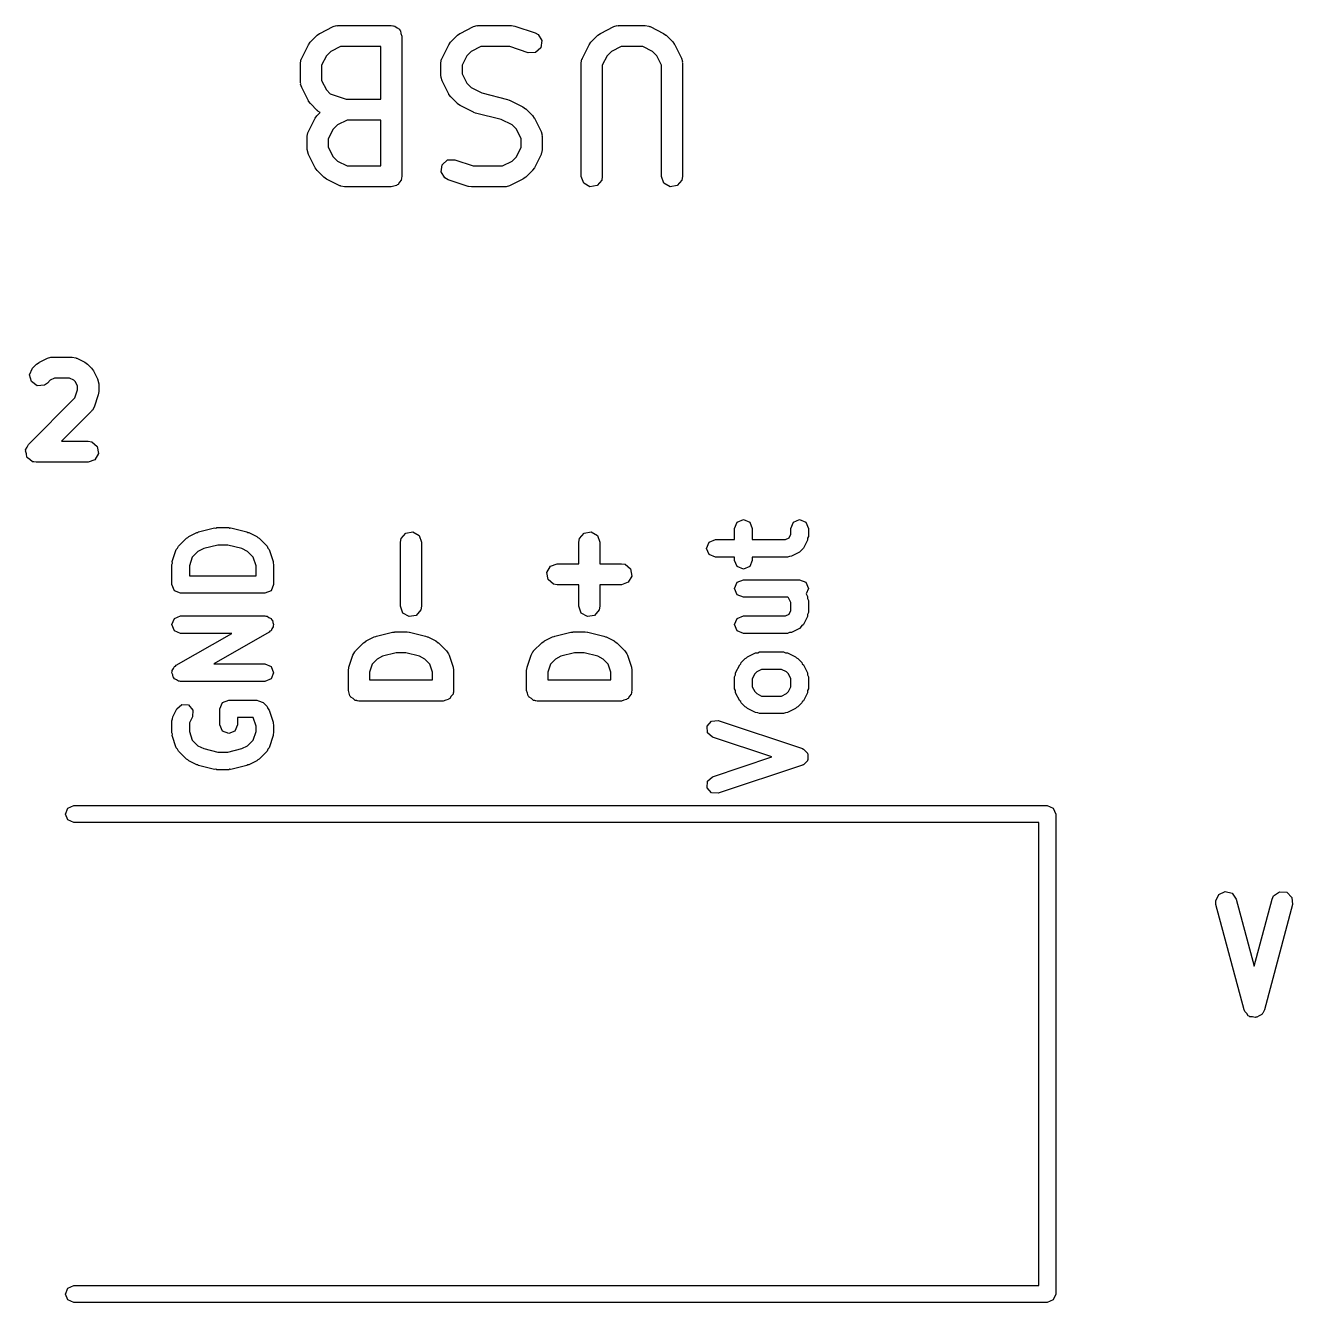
# Model space of a CAD drawing. Extents: x 83.3 to 116.7, y -116.8 to -83.3.
# Drawn here: x 96.66 to 105.68, y -92.37 to -83.27 of the extents above; entities that cross this region are included whole.
import ezdxf

# ---------------------------------------------------------------- set-up
doc = ezdxf.new("R2010")
doc.units = 0
doc.layers.add('BLACK', color=7, linetype='CONTINUOUS')

msp = doc.modelspace()

# ---------------------------------------------------------------- linework, layer by layer
at = {"layer": 'BLACK', "linetype": 'CONTINUOUS'}
for p, q in [((98.7327, -83.3422), (98.751, -83.3293)), ((98.751, -83.3293), (98.7522, -83.3282)), ((98.7522, -83.3282), (98.8474, -83.2805)), ((98.8474, -83.2805), (98.8724, -83.2731)), ((98.8724, -83.2731), (98.8767, -83.2742)), ((98.8767, -83.2742), (98.881, -83.2726)), ((98.881, -83.2726), (99.2619, -83.2726)), ((99.2619, -83.2726), (99.2716, -83.2743)), ((99.2716, -83.2743), (99.2749, -83.2738)), ((99.2749, -83.2738), (99.2778, -83.2754)), ((99.2778, -83.2754), (99.2876, -83.2771)), ((99.2876, -83.2771), (99.3025, -83.2897)), ((99.3025, -83.2897), (99.3194, -83.2994)), ((99.3194, -83.2994), (99.3217, -83.3058)), ((99.3217, -83.3058), (99.3269, -83.3101)), ((99.3269, -83.3101), (99.3302, -83.3293)), ((99.3302, -83.3293), (99.3369, -83.3476)), ((99.7327, -83.3422), (99.751, -83.3293)), ((99.751, -83.3293), (99.7522, -83.3282)), ((99.7522, -83.3282), (99.8474, -83.2805)), ((99.8474, -83.2805), (99.8724, -83.2731)), ((99.8724, -83.2731), (99.8767, -83.2742)), ((99.8767, -83.2742), (99.881, -83.2726)), ((99.881, -83.2726), (100.119, -83.2726)), ((100.119, -83.2726), (100.141, -83.2765)), ((100.141, -83.2765), (100.143, -83.2765)), ((100.143, -83.2765), (100.286, -83.3241)), ((100.286, -83.3241), (100.309, -83.3365)), ((100.733, -83.3422), (100.751, -83.3293)), ((100.751, -83.3293), (100.752, -83.3282)), ((100.752, -83.3282), (100.847, -83.2805)), ((100.847, -83.2805), (100.872, -83.2731)), ((100.872, -83.2731), (100.877, -83.2742)), ((100.877, -83.2742), (100.881, -83.2726)), ((100.881, -83.2726), (101.071, -83.2726)), ((101.071, -83.2726), (101.097, -83.2771)), ((101.097, -83.2771), (101.101, -83.28)), ((101.101, -83.28), (101.105, -83.2805)), ((101.105, -83.2805), (101.2, -83.3282)), ((101.2, -83.3282), (101.218, -83.3415)), ((98.6234, -83.5046), (98.671, -83.4093)), ((98.671, -83.4093), (98.6844, -83.3913)), ((98.6844, -83.3913), (98.6851, -83.3898)), ((98.6851, -83.3898), (98.7327, -83.3422)), ((98.8987, -83.4226), (98.8301, -83.4569)), ((99.1869, -83.4226), (98.8987, -83.4226)), ((99.1869, -83.7964), (99.1869, -83.4226)), ((99.3369, -83.3476), (99.3369, -84.3476)), ((99.6234, -83.5046), (99.671, -83.4093)), ((99.671, -83.4093), (99.6844, -83.3913)), ((99.6844, -83.3913), (99.6851, -83.3898)), ((99.6851, -83.3898), (99.7327, -83.3422)), ((99.8987, -83.4226), (99.8301, -83.4569)), ((100.107, -83.4226), (99.8987, -83.4226)), ((100.238, -83.4664), (100.107, -83.4226)), ((100.309, -83.3365), (100.335, -83.3802)), ((100.335, -83.3802), (100.328, -83.4309)), ((100.623, -83.5046), (100.671, -83.4093)), ((100.671, -83.4093), (100.684, -83.3913)), ((100.684, -83.3913), (100.685, -83.3898)), ((100.685, -83.3898), (100.733, -83.3422)), ((100.899, -83.4226), (100.83, -83.4569)), ((101.054, -83.4226), (100.899, -83.4226)), ((101.122, -83.4569), (101.054, -83.4226)), ((101.218, -83.3415), (101.22, -83.3422)), ((101.22, -83.3422), (101.267, -83.3898)), ((101.267, -83.3898), (101.28, -83.4082)), ((101.28, -83.4082), (101.281, -83.4093)), ((101.281, -83.4093), (101.329, -83.5046)), ((98.6155, -83.5381), (98.62, -83.5124)), ((98.62, -83.5124), (98.6229, -83.509)), ((98.6229, -83.509), (98.6234, -83.5046)), ((98.7997, -83.4873), (98.7655, -83.5558)), ((98.8301, -83.4569), (98.7997, -83.4873)), ((99.6155, -83.5381), (99.62, -83.5124)), ((99.62, -83.5124), (99.6229, -83.509)), ((99.6229, -83.509), (99.6234, -83.5046)), ((99.7997, -83.4873), (99.7655, -83.5558)), ((99.8301, -83.4569), (99.7997, -83.4873)), ((100.289, -83.465), (100.238, -83.4664)), ((100.328, -83.4309), (100.289, -83.465)), ((100.615, -83.5381), (100.62, -83.5124)), ((100.62, -83.5124), (100.623, -83.509)), ((100.623, -83.509), (100.623, -83.5046)), ((100.8, -83.4873), (100.765, -83.5558)), ((100.83, -83.4569), (100.8, -83.4873)), ((101.153, -83.4873), (101.122, -83.4569)), ((101.187, -83.5558), (101.153, -83.4873)), ((101.329, -83.5046), (101.336, -83.5295)), ((98.6155, -83.681), (98.6155, -83.5381)), ((98.7655, -83.5558), (98.7655, -83.6632)), ((99.6155, -83.6333), (99.6155, -83.5381)), ((99.7655, -83.5558), (99.7655, -83.6156)), ((100.615, -84.3476), (100.615, -83.5381)), ((100.765, -83.5558), (100.765, -84.3476)), ((101.187, -84.3476), (101.187, -83.5558)), ((101.336, -83.5295), (101.335, -83.5339)), ((101.335, -83.5339), (101.337, -83.5381)), ((101.337, -83.5381), (101.337, -84.3476)), ((98.617, -83.6852), (98.6155, -83.681)), ((98.616, -83.6895), (98.617, -83.6852)), ((98.6234, -83.7145), (98.616, -83.6895)), ((98.7655, -83.6632), (98.7997, -83.7318)), ((99.617, -83.6375), (99.6155, -83.6333)), ((99.616, -83.6419), (99.617, -83.6375)), ((99.6234, -83.6669), (99.616, -83.6419)), ((99.671, -83.7621), (99.6234, -83.6669)), ((99.7655, -83.6156), (99.7997, -83.6841)), ((99.7997, -83.6841), (99.8301, -83.7146)), ((98.671, -83.8097), (98.6234, -83.7145)), ((98.7997, -83.7318), (98.8262, -83.7583)), ((98.8262, -83.7583), (98.9407, -83.7964)), ((99.6722, -83.7632), (99.671, -83.7621)), ((99.6851, -83.7816), (99.6722, -83.7632)), ((99.7327, -83.8292), (99.6851, -83.7816)), ((99.8301, -83.7146), (99.9071, -83.753)), ((99.9071, -83.753), (100.09, -83.7987)), ((98.6722, -83.8109), (98.671, -83.8097)), ((98.6851, -83.8292), (98.6722, -83.8109)), ((98.7327, -83.8768), (98.6851, -83.8292)), ((98.7367, -83.8787), (98.7327, -83.8768)), ((98.9407, -83.7964), (99.1869, -83.7964)), ((99.7342, -83.8299), (99.7327, -83.8292)), ((99.7522, -83.8433), (99.7342, -83.8299)), ((99.8474, -83.8909), (99.7522, -83.8433)), ((100.09, -83.7987), (100.101, -83.8039)), ((100.101, -83.8039), (100.105, -83.8043)), ((100.105, -83.8043), (100.2, -83.852)), ((100.2, -83.852), (100.218, -83.8653)), ((100.218, -83.8653), (100.22, -83.866)), ((100.22, -83.866), (100.267, -83.9136)), ((98.671, -84.0284), (98.7186, -83.9331)), ((98.7186, -83.9331), (98.732, -83.9151)), ((98.732, -83.9151), (98.7327, -83.9136)), ((98.7327, -83.9136), (98.7551, -83.8912)), ((98.7391, -83.8826), (98.7367, -83.8787)), ((98.7551, -83.8912), (98.7391, -83.8826)), ((98.9463, -83.9464), (98.8778, -83.9807)), ((99.1869, -83.9464), (98.9463, -83.9464)), ((99.1869, -84.2726), (99.1869, -83.9464)), ((99.8509, -83.8913), (99.8474, -83.8909)), ((99.8628, -83.8966), (99.8509, -83.8913)), ((100.045, -83.9422), (99.8628, -83.8966)), ((100.122, -83.9807), (100.045, -83.9422)), ((100.267, -83.9136), (100.28, -83.932)), ((100.28, -83.932), (100.281, -83.9331)), ((100.281, -83.9331), (100.329, -84.0284)), ((98.6631, -84.0619), (98.6676, -84.0363)), ((98.6676, -84.0363), (98.6705, -84.0328)), ((98.6705, -84.0328), (98.671, -84.0284)), ((98.8474, -84.0111), (98.8131, -84.0796)), ((98.8778, -83.9807), (98.8474, -84.0111)), ((100.153, -84.0111), (100.122, -83.9807)), ((100.187, -84.0796), (100.153, -84.0111)), ((100.329, -84.0284), (100.336, -84.0533)), ((100.336, -84.0533), (100.335, -84.0577)), ((100.335, -84.0577), (100.337, -84.0619)), ((98.6631, -84.1571), (98.6631, -84.0619)), ((98.8131, -84.0796), (98.8131, -84.1394)), ((98.8131, -84.1394), (98.8474, -84.208)), ((100.153, -84.208), (100.187, -84.1394)), ((100.187, -84.1394), (100.187, -84.0796)), ((100.337, -84.0619), (100.337, -84.1571)), ((98.6646, -84.1614), (98.6631, -84.1571)), ((98.6636, -84.1657), (98.6646, -84.1614)), ((98.671, -84.1907), (98.6636, -84.1657)), ((98.7186, -84.2859), (98.671, -84.1907)), ((98.8474, -84.208), (98.8778, -84.2384)), ((98.8778, -84.2384), (98.9463, -84.2726)), ((99.6245, -84.2643), (99.6629, -84.2302)), ((99.6629, -84.2302), (99.7142, -84.2288)), ((99.7142, -84.2288), (99.8455, -84.2726)), ((100.054, -84.2726), (100.122, -84.2384)), ((100.122, -84.2384), (100.153, -84.208)), ((100.329, -84.1907), (100.281, -84.2859)), ((100.332, -84.1828), (100.329, -84.1862)), ((100.329, -84.1862), (100.329, -84.1907)), ((100.337, -84.1571), (100.332, -84.1828)), ((98.7198, -84.287), (98.7186, -84.2859)), ((98.7327, -84.3054), (98.7198, -84.287)), ((98.7803, -84.353), (98.7327, -84.3054)), ((98.9463, -84.2726), (99.1869, -84.2726)), ((99.617, -84.315), (99.6245, -84.2643)), ((99.6439, -84.3587), (99.617, -84.315)), ((99.8455, -84.2726), (100.054, -84.2726)), ((100.267, -84.3054), (100.22, -84.353)), ((100.268, -84.3039), (100.267, -84.3054)), ((100.281, -84.2859), (100.268, -84.3039)), ((98.7818, -84.3537), (98.7803, -84.353)), ((98.7998, -84.3671), (98.7818, -84.3537)), ((98.895, -84.4147), (98.7998, -84.3671)), ((98.8995, -84.4152), (98.895, -84.4147)), ((98.9029, -84.4181), (98.8995, -84.4152)), ((98.9286, -84.4226), (98.9029, -84.4181)), ((99.2619, -84.4226), (98.9286, -84.4226)), ((99.2802, -84.416), (99.2619, -84.4226)), ((99.2994, -84.4126), (99.2802, -84.416)), ((99.3038, -84.4074), (99.2994, -84.4126)), ((99.3101, -84.4051), (99.3038, -84.4074)), ((99.3199, -84.3882), (99.3101, -84.4051)), ((99.3324, -84.3733), (99.3199, -84.3882)), ((99.3341, -84.3635), (99.3324, -84.3733)), ((99.3358, -84.3606), (99.3341, -84.3635)), ((99.3369, -84.3476), (99.3352, -84.3574)), ((99.3352, -84.3574), (99.3358, -84.3606)), ((99.6668, -84.3712), (99.6439, -84.3587)), ((99.8096, -84.4188), (99.6668, -84.3712)), ((99.8113, -84.4187), (99.8096, -84.4188)), ((99.8333, -84.4226), (99.8113, -84.4187)), ((100.071, -84.4226), (99.8333, -84.4226)), ((100.076, -84.4211), (100.071, -84.4226)), ((100.08, -84.4221), (100.076, -84.4211)), ((100.105, -84.4147), (100.08, -84.4221)), ((100.2, -84.3671), (100.105, -84.4147)), ((100.201, -84.3659), (100.2, -84.3671)), ((100.22, -84.353), (100.201, -84.3659)), ((100.633, -84.3958), (100.615, -84.3476)), ((100.677, -84.4215), (100.633, -84.3958)), ((100.728, -84.4126), (100.677, -84.4215)), ((100.761, -84.3733), (100.728, -84.4126)), ((100.765, -84.3476), (100.761, -84.3733)), ((101.204, -84.3958), (101.187, -84.3476)), ((101.249, -84.4215), (101.204, -84.3958)), ((101.299, -84.4126), (101.249, -84.4215)), ((101.332, -84.3733), (101.299, -84.4126)), ((101.337, -84.3476), (101.332, -84.3733)), ((96.7061, -85.7136), (96.7347, -85.685)), ((96.7347, -85.685), (96.7531, -85.6722)), ((96.7531, -85.6722), (96.7542, -85.671)), ((96.7542, -85.671), (96.8113, -85.6424)), ((96.8113, -85.6424), (96.8363, -85.635)), ((96.8363, -85.635), (96.8406, -85.636)), ((96.8406, -85.636), (96.8449, -85.6345)), ((96.8449, -85.6345), (96.9877, -85.6345)), ((96.9877, -85.6345), (97.0134, -85.639)), ((97.0134, -85.639), (97.0168, -85.6419)), ((97.0168, -85.6419), (97.0213, -85.6424)), ((97.0213, -85.6424), (97.0784, -85.671)), ((97.0784, -85.671), (97.0964, -85.6843)), ((97.0964, -85.6843), (97.0979, -85.685)), ((97.0979, -85.685), (97.1265, -85.7136)), ((96.6844, -85.7601), (96.7061, -85.7136)), ((96.6977, -85.8097), (96.6844, -85.7601)), ((96.8626, -85.7845), (96.8321, -85.7997)), ((96.97, -85.7845), (96.8626, -85.7845)), ((97.0004, -85.7997), (96.97, -85.7845)), ((97.1265, -85.7136), (97.1393, -85.732)), ((97.1393, -85.732), (97.1405, -85.7331)), ((97.1405, -85.7331), (97.1691, -85.7902)), ((96.7397, -85.8391), (96.6977, -85.8097)), ((96.7908, -85.8346), (96.7397, -85.8391)), ((96.8122, -85.8197), (96.7908, -85.8346)), ((96.8321, -85.7997), (96.8122, -85.8197)), ((97.0118, -85.8111), (97.0004, -85.7997)), ((97.0079, -85.9261), (97.027, -85.8688)), ((97.027, -85.8415), (97.0118, -85.8111)), ((97.027, -85.8688), (97.027, -85.8415)), ((97.1691, -85.7902), (97.1765, -85.8152)), ((97.1765, -85.8152), (97.1755, -85.8196)), ((97.1755, -85.8196), (97.177, -85.8238)), ((97.177, -85.8238), (97.177, -85.8809)), ((96.6775, -86.2565), (97.0079, -85.9261)), ((97.1732, -85.9046), (97.1446, -85.9904)), ((97.177, -85.8809), (97.1731, -85.903)), ((97.1731, -85.903), (97.1732, -85.9046)), ((97.1265, -86.0197), (96.9116, -86.2345)), ((97.1284, -86.0156), (97.1265, -86.0197)), ((97.1322, -86.0133), (97.1284, -86.0156)), ((97.1446, -85.9904), (97.1322, -86.0133)), ((96.9116, -86.2345), (97.102, -86.2345)), ((97.102, -86.2345), (97.1277, -86.239)), ((97.1277, -86.239), (97.167, -86.272)), ((96.6559, -86.303), (96.6573, -86.2998)), ((96.6617, -86.3248), (96.6559, -86.303)), ((96.6567, -86.2965), (96.668, -86.2769)), ((96.6573, -86.2998), (96.6567, -86.2965)), ((96.6656, -86.347), (96.6617, -86.3248)), ((96.668, -86.2769), (96.6775, -86.2565)), ((97.1759, -86.3225), (97.1502, -86.3669)), ((97.167, -86.272), (97.1759, -86.3225)), ((96.6683, -86.3492), (96.6656, -86.347)), ((96.6691, -86.3525), (96.6683, -86.3492)), ((96.6876, -86.3655), (96.6691, -86.3525)), ((96.7049, -86.38), (96.6876, -86.3655)), ((96.7095, -86.3808), (96.7049, -86.38)), ((96.7112, -86.3819), (96.7095, -86.3808)), ((96.7145, -86.3817), (96.7112, -86.3819)), ((96.7306, -86.3845), (96.7145, -86.3817)), ((97.102, -86.3845), (96.7306, -86.3845)), ((97.1502, -86.3669), (97.102, -86.3845)), ((97.8829, -86.8841), (97.8886, -86.8799)), ((97.8886, -86.8799), (98.0029, -86.8513)), ((98.0029, -86.8513), (98.0108, -86.8525)), ((98.0108, -86.8525), (98.0181, -86.8495)), ((98.0181, -86.8495), (98.1038, -86.8495)), ((98.1038, -86.8495), (98.1111, -86.8525)), ((98.1111, -86.8525), (98.119, -86.8513)), ((98.119, -86.8513), (98.2332, -86.8799)), ((98.2332, -86.8799), (98.2389, -86.8841)), ((99.3649, -86.8881), (99.4154, -86.8792)), ((99.4154, -86.8792), (99.4598, -86.9048)), ((100.635, -86.8881), (100.685, -86.8792)), ((100.685, -86.8792), (100.73, -86.9048)), ((101.708, -86.8548), (101.727, -86.8106)), ((101.708, -86.9352), (101.708, -86.8548)), ((101.727, -86.8106), (101.771, -86.7923)), ((101.771, -86.7923), (101.815, -86.8106)), ((101.815, -86.8106), (101.833, -86.8548)), ((101.833, -86.8548), (101.833, -86.9352)), ((102.108, -86.8548), (102.127, -86.8106)), ((102.108, -86.8972), (102.108, -86.8548)), ((102.127, -86.8106), (102.171, -86.7923)), ((102.171, -86.7923), (102.215, -86.8106)), ((102.215, -86.8106), (102.233, -86.8548)), ((102.233, -86.8548), (102.233, -86.912)), ((97.7453, -86.982), (97.8025, -86.9249)), ((97.8025, -86.9249), (97.812, -86.921)), ((97.812, -86.921), (97.8187, -86.9132)), ((97.8187, -86.9132), (97.8758, -86.8846)), ((97.8758, -86.8846), (97.8829, -86.8841)), ((98.2389, -86.8841), (98.246, -86.8846)), ((98.246, -86.8846), (98.3032, -86.9132)), ((98.3032, -86.9132), (98.3099, -86.921)), ((98.3099, -86.921), (98.3194, -86.9249)), ((98.3194, -86.9249), (98.3766, -86.982)), ((99.3274, -86.953), (99.3319, -86.9274)), ((99.3274, -87.4102), (99.3274, -86.953)), ((99.3319, -86.9274), (99.3649, -86.8881)), ((99.4598, -86.9048), (99.4774, -86.953)), ((99.4774, -86.953), (99.4774, -87.4102)), ((100.597, -86.953), (100.602, -86.9274)), ((100.597, -87.1066), (100.597, -86.953)), ((100.602, -86.9274), (100.635, -86.8881)), ((100.73, -86.9048), (100.747, -86.953)), ((100.747, -86.953), (100.747, -87.1066)), ((101.508, -86.9977), (101.527, -86.9535)), ((101.527, -86.9535), (101.571, -86.9352)), ((101.571, -86.9352), (101.708, -86.9352)), ((101.833, -86.9352), (102.07, -86.9352)), ((102.07, -86.9352), (102.096, -86.9225)), ((102.096, -86.9225), (102.108, -86.8972)), ((102.227, -86.9399), (102.198, -86.997)), ((102.228, -86.9254), (102.227, -86.9399)), ((102.233, -86.912), (102.228, -86.9254)), ((97.7016, -87.0922), (97.7302, -87.0065)), ((97.7302, -87.0065), (97.7397, -86.9955)), ((97.7397, -86.9955), (97.7453, -86.982)), ((97.8441, -87.06), (97.8234, -87.1221)), ((97.8837, -87.0205), (97.8441, -87.06)), ((97.9256, -86.9995), (97.8837, -87.0205)), ((98.0258, -86.9745), (97.9256, -86.9995)), ((98.0961, -86.9745), (98.0258, -86.9745)), ((98.1963, -86.9995), (98.0961, -86.9745)), ((98.2382, -87.0205), (98.1963, -86.9995)), ((98.2777, -87.06), (98.2382, -87.0205)), ((98.2984, -87.1221), (98.2777, -87.06)), ((98.3766, -86.982), (98.3821, -86.9955)), ((98.3821, -86.9955), (98.3917, -87.0065)), ((98.3917, -87.0065), (98.4202, -87.0922)), ((101.527, -87.0419), (101.508, -86.9977)), ((101.571, -87.0602), (101.527, -87.0419)), ((101.708, -87.0602), (101.571, -87.0602)), ((101.708, -87.0834), (101.708, -87.0602)), ((102.085, -87.0602), (101.833, -87.0602)), ((101.833, -87.0602), (101.833, -87.0834)), ((102.099, -87.0546), (102.085, -87.0602)), ((102.113, -87.0536), (102.099, -87.0546)), ((102.17, -87.025), (102.113, -87.0536)), ((102.183, -87.01), (102.17, -87.025)), ((102.198, -86.997), (102.183, -87.01)), ((97.6984, -87.112), (97.7024, -87.1025)), ((97.6984, -87.2548), (97.6984, -87.112)), ((97.7024, -87.1025), (97.7016, -87.0922)), ((97.8234, -87.1221), (97.8234, -87.1923)), ((98.2984, -87.1923), (98.2984, -87.1221)), ((98.4202, -87.0922), (98.4195, -87.1025)), ((98.4195, -87.1025), (98.4234, -87.112)), ((98.4234, -87.112), (98.4234, -87.2548)), ((100.37, -87.1686), (100.396, -87.1241)), ((100.396, -87.1241), (100.444, -87.1066)), ((100.444, -87.1066), (100.597, -87.1066)), ((100.747, -87.1066), (100.901, -87.1066)), ((100.901, -87.1066), (100.927, -87.1111)), ((100.927, -87.1111), (100.966, -87.1441)), ((100.966, -87.1441), (100.975, -87.1946)), ((101.727, -87.1276), (101.708, -87.0834)), ((101.771, -87.1459), (101.727, -87.1276)), ((101.815, -87.1276), (101.771, -87.1459)), ((101.833, -87.0834), (101.815, -87.1276)), ((97.8234, -87.1923), (98.2984, -87.1923)), ((100.379, -87.2191), (100.37, -87.1686)), ((100.418, -87.2521), (100.379, -87.2191)), ((100.949, -87.2391), (100.901, -87.2566)), ((100.975, -87.1946), (100.949, -87.2391)), ((101.708, -87.2834), (101.727, -87.2392)), ((101.727, -87.2392), (101.771, -87.2209)), ((101.771, -87.2209), (102.171, -87.2209)), ((102.171, -87.2209), (102.215, -87.2392)), ((102.215, -87.2392), (102.233, -87.2834)), ((97.7167, -87.299), (97.6984, -87.2548)), ((97.7609, -87.3173), (97.7167, -87.299)), ((98.3609, -87.3173), (97.7609, -87.3173)), ((98.4051, -87.299), (98.3609, -87.3173)), ((98.4234, -87.2548), (98.4051, -87.299)), ((100.444, -87.2566), (100.418, -87.2521)), ((100.597, -87.2566), (100.444, -87.2566)), ((100.597, -87.4102), (100.597, -87.2566)), ((100.901, -87.2566), (100.747, -87.2566)), ((100.747, -87.2566), (100.747, -87.4102)), ((101.727, -87.3276), (101.708, -87.2834)), ((101.771, -87.3459), (101.727, -87.3276)), ((102.233, -87.2834), (102.217, -87.3222)), ((102.217, -87.3222), (102.227, -87.3411)), ((99.3449, -87.4584), (99.3274, -87.4102)), ((99.4774, -87.4102), (99.4728, -87.4358)), ((100.615, -87.4584), (100.597, -87.4102)), ((100.747, -87.4102), (100.743, -87.4358)), ((102.088, -87.3459), (101.771, -87.3459)), ((102.091, -87.349), (102.088, -87.3459)), ((102.108, -87.3839), (102.091, -87.349)), ((102.108, -87.4401), (102.108, -87.3839)), ((102.227, -87.3411), (102.228, -87.3557)), ((102.228, -87.3557), (102.233, -87.3691)), ((102.233, -87.3691), (102.233, -87.4548)), ((97.6984, -87.5405), (97.7167, -87.4963)), ((97.7167, -87.4963), (97.7609, -87.478)), ((97.7609, -87.478), (98.3609, -87.478)), ((98.3609, -87.478), (98.3689, -87.4813)), ((98.3689, -87.4813), (98.3774, -87.4802)), ((98.3774, -87.4802), (98.3902, -87.4901)), ((98.3902, -87.4901), (98.4051, -87.4963)), ((98.4051, -87.4963), (98.4084, -87.5043)), ((98.4084, -87.5043), (98.4152, -87.5095)), ((98.4152, -87.5095), (98.4172, -87.5256)), ((99.3893, -87.484), (99.3449, -87.4584)), ((99.4399, -87.4751), (99.3893, -87.484)), ((99.4728, -87.4358), (99.4399, -87.4751)), ((100.659, -87.484), (100.615, -87.4584)), ((100.71, -87.4751), (100.659, -87.484)), ((100.743, -87.4358), (100.71, -87.4751)), ((101.708, -87.5405), (101.727, -87.4963)), ((101.727, -87.4963), (101.771, -87.478)), ((101.771, -87.478), (102.07, -87.478)), ((102.07, -87.478), (102.096, -87.4654)), ((102.096, -87.4654), (102.108, -87.4401)), ((102.227, -87.4828), (102.198, -87.5399)), ((102.228, -87.4683), (102.227, -87.4828)), ((102.233, -87.4548), (102.228, -87.4683)), ((97.7167, -87.5847), (97.6984, -87.5405)), ((97.7609, -87.603), (97.7167, -87.5847)), ((97.7299, -87.8291), (98.1256, -87.603)), ((98.1256, -87.603), (97.7609, -87.603)), ((98.3919, -87.5948), (97.9963, -87.8209)), ((98.3972, -87.588), (98.3919, -87.5948)), ((98.4051, -87.5847), (98.3972, -87.588)), ((98.4113, -87.5698), (98.4051, -87.5847)), ((98.4212, -87.557), (98.4113, -87.5698)), ((98.4172, -87.5256), (98.4234, -87.5405)), ((98.4234, -87.5405), (98.4202, -87.5485)), ((98.4202, -87.5485), (98.4212, -87.557)), ((99.1556, -87.6231), (99.2699, -87.5946)), ((99.2699, -87.5946), (99.2848, -87.5935)), ((99.2848, -87.5935), (99.2881, -87.5923)), ((99.2881, -87.5923), (99.3738, -87.5923)), ((99.3738, -87.5923), (99.3885, -87.5949)), ((99.3885, -87.5949), (99.392, -87.5946)), ((99.392, -87.5946), (99.5063, -87.6231)), ((100.426, -87.6231), (100.54, -87.5946)), ((100.54, -87.5946), (100.555, -87.5935)), ((100.555, -87.5935), (100.558, -87.5923)), ((100.558, -87.5923), (100.644, -87.5923)), ((100.644, -87.5923), (100.659, -87.5949)), ((100.659, -87.5949), (100.662, -87.5946)), ((100.662, -87.5946), (100.776, -87.6231)), ((101.727, -87.5847), (101.708, -87.5405)), ((101.771, -87.603), (101.727, -87.5847)), ((102.085, -87.603), (101.771, -87.603)), ((102.099, -87.5975), (102.085, -87.603)), ((102.113, -87.5964), (102.099, -87.5975)), ((102.17, -87.5679), (102.113, -87.5964)), ((102.183, -87.5529), (102.17, -87.5679)), ((102.198, -87.5399), (102.183, -87.5529)), ((99.0065, -87.7286), (99.0636, -87.6714)), ((99.0636, -87.6714), (99.082, -87.6586)), ((99.082, -87.6586), (99.0831, -87.6574)), ((99.0831, -87.6574), (99.1403, -87.6288)), ((99.1403, -87.6288), (99.1527, -87.6251)), ((99.1527, -87.6251), (99.1556, -87.6231)), ((99.5063, -87.6231), (99.5181, -87.6284)), ((99.5181, -87.6284), (99.5216, -87.6288)), ((99.5216, -87.6288), (99.5788, -87.6574)), ((99.5788, -87.6574), (99.5968, -87.6707)), ((99.5968, -87.6707), (99.5983, -87.6714)), ((99.5983, -87.6714), (99.6554, -87.7286)), ((100.276, -87.7286), (100.334, -87.6714)), ((100.334, -87.6714), (100.352, -87.6586)), ((100.352, -87.6586), (100.353, -87.6574)), ((100.353, -87.6574), (100.41, -87.6288)), ((100.41, -87.6288), (100.423, -87.6251)), ((100.423, -87.6251), (100.426, -87.6231)), ((100.776, -87.6231), (100.788, -87.6284)), ((100.788, -87.6284), (100.792, -87.6288)), ((100.792, -87.6288), (100.849, -87.6574)), ((100.849, -87.6574), (100.867, -87.6707)), ((100.867, -87.6707), (100.868, -87.6714)), ((100.868, -87.6714), (100.925, -87.7286)), ((98.9598, -87.8436), (98.9884, -87.7579)), ((98.9884, -87.7579), (99.0008, -87.735)), ((99.0008, -87.735), (99.0046, -87.7326)), ((99.0046, -87.7326), (99.0065, -87.7286)), ((99.1611, -87.7861), (99.1251, -87.8221)), ((99.2, -87.7666), (99.1611, -87.7861)), ((99.2973, -87.7423), (99.2, -87.7666)), ((99.3646, -87.7423), (99.2973, -87.7423)), ((99.4619, -87.7666), (99.3646, -87.7423)), ((99.5008, -87.7861), (99.4619, -87.7666)), ((99.5368, -87.8221), (99.5008, -87.7861)), ((99.6554, -87.7286), (99.6703, -87.7499)), ((99.6703, -87.7499), (99.6707, -87.7544)), ((99.6707, -87.7544), (99.6735, -87.7579)), ((99.6735, -87.7579), (99.7021, -87.8436)), ((100.23, -87.8436), (100.258, -87.7579)), ((100.258, -87.7579), (100.271, -87.735)), ((100.271, -87.735), (100.275, -87.7326)), ((100.275, -87.7326), (100.276, -87.7286)), ((100.431, -87.7861), (100.395, -87.8221)), ((100.47, -87.7666), (100.431, -87.7861)), ((100.567, -87.7423), (100.47, -87.7666)), ((100.635, -87.7423), (100.567, -87.7423)), ((100.732, -87.7666), (100.635, -87.7423)), ((100.771, -87.7861), (100.732, -87.7666)), ((100.807, -87.8221), (100.771, -87.7861)), ((100.925, -87.7286), (100.94, -87.7499)), ((100.94, -87.7499), (100.941, -87.7544)), ((100.941, -87.7544), (100.944, -87.7579)), ((100.944, -87.7579), (100.972, -87.8436)), ((101.755, -87.8106), (101.784, -87.782)), ((101.784, -87.782), (101.793, -87.7781)), ((101.793, -87.7781), (101.8, -87.7703)), ((101.8, -87.7703), (101.857, -87.7418)), ((101.857, -87.7418), (101.872, -87.7407)), ((101.872, -87.7407), (101.885, -87.7352)), ((101.885, -87.7352), (102.057, -87.7352)), ((102.057, -87.7352), (102.07, -87.7407)), ((102.07, -87.7407), (102.085, -87.7418)), ((102.085, -87.7418), (102.142, -87.7703)), ((102.142, -87.7703), (102.148, -87.7781)), ((102.148, -87.7781), (102.158, -87.782)), ((102.158, -87.782), (102.187, -87.8106)), ((97.6984, -87.8834), (97.7017, -87.8755)), ((97.7006, -87.8669), (97.7105, -87.8541)), ((97.7017, -87.8755), (97.7006, -87.8669)), ((97.7105, -87.8541), (97.7167, -87.8392)), ((97.7167, -87.8392), (97.7247, -87.8359)), ((97.7247, -87.8359), (97.7299, -87.8291)), ((97.9963, -87.8209), (98.3609, -87.8209)), ((98.3609, -87.8209), (98.4051, -87.8392)), ((98.4051, -87.8392), (98.4234, -87.8834)), ((98.9559, -87.8673), (98.9598, -87.8452)), ((98.9559, -88.0102), (98.9559, -87.8673)), ((98.9598, -87.8452), (98.9598, -87.8436)), ((99.1251, -87.8221), (99.1059, -87.8795)), ((99.1059, -87.8795), (99.1059, -87.9352)), ((99.5559, -87.8795), (99.5368, -87.8221)), ((99.5559, -87.9352), (99.5559, -87.8795)), ((99.7021, -87.8436), (99.7054, -87.8658)), ((99.7054, -87.8658), (99.7059, -87.8673)), ((99.7059, -87.8673), (99.7059, -88.0102)), ((100.226, -87.8673), (100.23, -87.8452)), ((100.226, -88.0102), (100.226, -87.8673)), ((100.23, -87.8452), (100.23, -87.8436)), ((100.395, -87.8221), (100.376, -87.8795)), ((100.376, -87.8795), (100.376, -87.9352)), ((100.826, -87.8795), (100.807, -87.8221)), ((100.826, -87.9352), (100.826, -87.8795)), ((100.972, -87.8436), (100.975, -87.8658)), ((100.975, -87.8658), (100.976, -87.8673)), ((100.976, -87.8673), (100.976, -88.0102)), ((101.715, -87.884), (101.744, -87.8269)), ((101.744, -87.8269), (101.751, -87.8201)), ((101.751, -87.8201), (101.755, -87.8106)), ((101.865, -87.8776), (101.851, -87.8918)), ((101.9, -87.8602), (101.865, -87.8776)), ((102.042, -87.8602), (101.9, -87.8602)), ((102.077, -87.8776), (102.042, -87.8602)), ((102.091, -87.8918), (102.077, -87.8776)), ((102.187, -87.8106), (102.19, -87.8201)), ((102.19, -87.8201), (102.198, -87.8269)), ((102.198, -87.8269), (102.227, -87.884)), ((97.7046, -87.8983), (97.6984, -87.8834)), ((97.7067, -87.9144), (97.7046, -87.8983)), ((97.7135, -87.9196), (97.7067, -87.9144)), ((97.7167, -87.9276), (97.7135, -87.9196)), ((97.7317, -87.9338), (97.7167, -87.9276)), ((97.7445, -87.9437), (97.7317, -87.9338)), ((97.753, -87.9426), (97.7445, -87.9437)), ((97.7609, -87.9459), (97.753, -87.9426)), ((98.3609, -87.9459), (97.7609, -87.9459)), ((98.4051, -87.9276), (98.3609, -87.9459)), ((98.4234, -87.8834), (98.4051, -87.9276)), ((99.1059, -87.9352), (99.5559, -87.9352)), ((100.376, -87.9352), (100.826, -87.9352)), ((101.708, -87.912), (101.714, -87.8985)), ((101.708, -87.9977), (101.708, -87.912)), ((101.714, -87.8985), (101.715, -87.884)), ((101.851, -87.8918), (101.833, -87.9267)), ((101.833, -87.9267), (101.833, -87.9829)), ((102.108, -87.9267), (102.091, -87.8918)), ((102.108, -87.9829), (102.108, -87.9267)), ((102.227, -87.884), (102.228, -87.8985)), ((102.228, -87.8985), (102.233, -87.912)), ((102.233, -87.912), (102.233, -87.9977)), ((98.9626, -88.0285), (98.9559, -88.0102)), ((98.966, -88.0477), (98.9626, -88.0285)), ((98.9712, -88.052), (98.966, -88.0477)), ((98.9735, -88.0584), (98.9712, -88.052)), ((98.9904, -88.0681), (98.9735, -88.0584)), ((99.6889, -88.0507), (99.6791, -88.0676)), ((99.7014, -88.0358), (99.6889, -88.0507)), ((99.7031, -88.0261), (99.7014, -88.0358)), ((99.7048, -88.0232), (99.7031, -88.0261)), ((99.7059, -88.0102), (99.7042, -88.0199)), ((99.7042, -88.0199), (99.7048, -88.0232)), ((100.233, -88.0285), (100.226, -88.0102)), ((100.236, -88.0477), (100.233, -88.0285)), ((100.241, -88.052), (100.236, -88.0477)), ((100.243, -88.0584), (100.241, -88.052)), ((100.26, -88.0681), (100.243, -88.0584)), ((100.959, -88.0507), (100.949, -88.0676)), ((100.971, -88.0358), (100.959, -88.0507)), ((100.973, -88.0261), (100.971, -88.0358)), ((100.975, -88.0232), (100.973, -88.0261)), ((100.976, -88.0102), (100.974, -88.0199)), ((100.974, -88.0199), (100.975, -88.0232)), ((101.714, -88.0111), (101.708, -87.9977)), ((101.715, -88.0256), (101.714, -88.0111)), ((101.744, -88.0828), (101.715, -88.0256)), ((101.833, -87.9829), (101.851, -88.0178)), ((101.851, -88.0178), (101.865, -88.032)), ((101.865, -88.032), (101.9, -88.0495)), ((101.9, -88.0495), (102.042, -88.0495)), ((102.042, -88.0495), (102.077, -88.032)), ((102.077, -88.032), (102.091, -88.0178)), ((102.091, -88.0178), (102.108, -87.9829)), ((102.227, -88.0256), (102.198, -88.0828)), ((102.228, -88.0111), (102.227, -88.0256)), ((102.233, -87.9977), (102.228, -88.0111)), ((97.705, -88.1983), (97.7336, -88.1411)), ((97.7336, -88.1411), (97.7697, -88.1098)), ((97.7697, -88.1098), (97.8175, -88.1132)), ((97.8175, -88.1132), (97.8488, -88.1493)), ((97.8488, -88.1493), (97.8454, -88.197)), ((98.0413, -88.1405), (98.0596, -88.0963)), ((98.0413, -88.2548), (98.0413, -88.1405)), ((98.0596, -88.0963), (98.1038, -88.078)), ((98.1038, -88.078), (98.3038, -88.078)), ((98.3038, -88.078), (98.3167, -88.0834)), ((98.3167, -88.0834), (98.348, -88.0963)), ((98.348, -88.0963), (98.3766, -88.1249)), ((98.3766, -88.1249), (98.3821, -88.1383)), ((98.3821, -88.1383), (98.3917, -88.1493)), ((98.3917, -88.1493), (98.4202, -88.235)), ((99.0053, -88.0806), (98.9904, -88.0681)), ((99.015, -88.0824), (99.0053, -88.0806)), ((99.0179, -88.084), (99.015, -88.0824)), ((99.0212, -88.0835), (99.0179, -88.084)), ((99.0309, -88.0852), (99.0212, -88.0835)), ((99.6309, -88.0852), (99.0309, -88.0852)), ((99.6492, -88.0785), (99.6309, -88.0852)), ((99.6684, -88.0751), (99.6492, -88.0785)), ((99.6728, -88.0699), (99.6684, -88.0751)), ((99.6791, -88.0676), (99.6728, -88.0699)), ((100.275, -88.0806), (100.26, -88.0681)), ((100.285, -88.0824), (100.275, -88.0806)), ((100.288, -88.084), (100.285, -88.0824)), ((100.291, -88.0835), (100.288, -88.084)), ((100.301, -88.0852), (100.291, -88.0835)), ((100.901, -88.0852), (100.301, -88.0852)), ((100.919, -88.0785), (100.901, -88.0852)), ((100.938, -88.0751), (100.919, -88.0785)), ((100.943, -88.0699), (100.938, -88.0751)), ((100.949, -88.0676), (100.943, -88.0699)), ((101.751, -88.0895), (101.744, -88.0828)), ((101.755, -88.099), (101.751, -88.0895)), ((101.784, -88.1276), (101.755, -88.099)), ((101.793, -88.1315), (101.784, -88.1276)), ((101.8, -88.1393), (101.793, -88.1315)), ((101.857, -88.1679), (101.8, -88.1393)), ((102.142, -88.1393), (102.085, -88.1679)), ((102.148, -88.1315), (102.142, -88.1393)), ((102.158, -88.1276), (102.148, -88.1315)), ((102.187, -88.099), (102.158, -88.1276)), ((102.19, -88.0895), (102.187, -88.099)), ((102.198, -88.0828), (102.19, -88.0895)), ((97.6984, -88.2262), (97.704, -88.2128)), ((97.6984, -88.312), (97.6984, -88.2262)), ((97.704, -88.2128), (97.705, -88.1983)), ((97.8454, -88.197), (97.8234, -88.241)), ((97.8234, -88.241), (97.8234, -88.3018)), ((98.2778, -88.203), (98.1663, -88.203)), ((98.1663, -88.203), (98.1663, -88.2548)), ((98.2984, -88.265), (98.2778, -88.203)), ((98.4202, -88.235), (98.4195, -88.2453)), ((101.512, -88.2636), (101.543, -88.2275)), ((101.543, -88.2275), (101.591, -88.2241)), ((101.591, -88.2241), (102.191, -88.4241)), ((101.872, -88.1689), (101.857, -88.1679)), ((101.885, -88.1745), (101.872, -88.1689)), ((102.057, -88.1745), (101.885, -88.1745)), ((102.07, -88.1689), (102.057, -88.1745)), ((102.085, -88.1679), (102.07, -88.1689)), ((97.7024, -88.3215), (97.6984, -88.312)), ((97.7016, -88.3317), (97.7024, -88.3215)), ((97.7302, -88.4174), (97.7016, -88.3317)), ((97.8234, -88.3018), (97.8441, -88.3639)), ((98.0596, -88.299), (98.0413, -88.2548)), ((98.1038, -88.3173), (98.0596, -88.299)), ((98.148, -88.299), (98.1038, -88.3173)), ((98.1663, -88.2548), (98.148, -88.299)), ((98.2777, -88.3639), (98.2984, -88.3018)), ((98.2984, -88.3018), (98.2984, -88.265)), ((98.4202, -88.3317), (98.3917, -88.4174)), ((98.4195, -88.2453), (98.4234, -88.2548)), ((98.4234, -88.312), (98.4195, -88.3215)), ((98.4195, -88.3215), (98.4202, -88.3317)), ((98.4234, -88.2548), (98.4234, -88.312)), ((101.515, -88.3113), (101.512, -88.2636)), ((101.551, -88.3427), (101.515, -88.3113)), ((97.7397, -88.4284), (97.7302, -88.4174)), ((97.8441, -88.3639), (97.8837, -88.4034)), ((97.8837, -88.4034), (97.9256, -88.4244)), ((97.9256, -88.4244), (98.0258, -88.4495)), ((98.0961, -88.4495), (98.1963, -88.4244)), ((98.1963, -88.4244), (98.2382, -88.4034)), ((98.2382, -88.4034), (98.2777, -88.3639)), ((98.3917, -88.4174), (98.3821, -88.4284)), ((101.973, -88.4834), (101.551, -88.3427)), ((102.191, -88.4241), (102.194, -88.4272)), ((97.7453, -88.4419), (97.7397, -88.4284)), ((97.8025, -88.499), (97.7453, -88.4419)), ((97.812, -88.5029), (97.8025, -88.499)), ((97.8187, -88.5107), (97.812, -88.5029)), ((97.8758, -88.5393), (97.8187, -88.5107)), ((98.0258, -88.4495), (98.0961, -88.4495)), ((98.3032, -88.5107), (98.246, -88.5393)), ((98.3099, -88.5029), (98.3032, -88.5107)), ((98.3194, -88.499), (98.3099, -88.5029)), ((98.3766, -88.4419), (98.3194, -88.499)), ((98.3821, -88.4284), (98.3766, -88.4419)), ((101.551, -88.6241), (101.973, -88.4834)), ((102.194, -88.4272), (102.199, -88.4275)), ((102.199, -88.4275), (102.212, -88.4424)), ((102.212, -88.4424), (102.227, -88.4554)), ((102.227, -88.5113), (102.212, -88.5243)), ((102.227, -88.4554), (102.227, -88.4601)), ((102.227, -88.4601), (102.23, -88.4636)), ((102.23, -88.5031), (102.227, -88.5067)), ((102.227, -88.5067), (102.227, -88.5113)), ((102.23, -88.4636), (102.229, -88.4834)), ((102.229, -88.4834), (102.23, -88.5031)), ((97.8829, -88.5398), (97.8758, -88.5393)), ((97.8886, -88.544), (97.8829, -88.5398)), ((98.0029, -88.5726), (97.8886, -88.544)), ((98.0108, -88.5714), (98.0029, -88.5726)), ((98.0181, -88.5745), (98.0108, -88.5714)), ((98.1038, -88.5745), (98.0181, -88.5745)), ((98.1111, -88.5714), (98.1038, -88.5745)), ((98.119, -88.5726), (98.1111, -88.5714)), ((98.2332, -88.544), (98.119, -88.5726)), ((98.2389, -88.5398), (98.2332, -88.544)), ((98.246, -88.5393), (98.2389, -88.5398)), ((102.191, -88.5427), (101.591, -88.7427)), ((102.194, -88.5396), (102.191, -88.5427)), ((102.199, -88.5393), (102.194, -88.5396)), ((102.212, -88.5243), (102.199, -88.5393)), ((101.512, -88.7031), (101.515, -88.6554)), ((101.515, -88.6554), (101.551, -88.6241)), ((101.543, -88.7393), (101.512, -88.7031)), ((101.591, -88.7427), (101.543, -88.7393)), ((96.94, -88.89), (96.9576, -88.8476)), ((96.9576, -88.8476), (97, -88.83)), ((97, -88.83), (103.935, -88.83)), ((103.935, -88.83), (103.977, -88.8476)), ((103.977, -88.8476), (103.995, -88.89)), ((96.9576, -88.9324), (96.94, -88.89)), ((97, -88.95), (96.9576, -88.9324)), ((103.875, -88.95), (97, -88.95)), ((103.875, -92.25), (103.875, -88.95)), ((103.995, -88.89), (103.995, -92.31)), ((105.135, -89.5094), (105.157, -89.4629)), ((105.137, -89.5353), (105.135, -89.5094)), ((105.157, -89.4629), (105.203, -89.4413)), ((105.203, -89.4413), (105.253, -89.4546)), ((105.253, -89.4546), (105.282, -89.4967)), ((105.282, -89.4967), (105.41, -89.9749)), ((105.41, -89.9749), (105.537, -89.4967)), ((105.537, -89.4967), (105.548, -89.4731)), ((105.548, -89.4731), (105.59, -89.4436)), ((105.59, -89.4436), (105.641, -89.448)), ((105.641, -89.448), (105.678, -89.4842)), ((105.678, -89.4842), (105.682, -89.5353)), ((105.337, -90.2853), (105.137, -89.5353)), ((105.682, -89.5353), (105.482, -90.2853)), ((105.341, -90.291), (105.337, -90.2853)), ((105.342, -90.2978), (105.341, -90.291)), ((105.356, -90.3115), (105.342, -90.2978)), ((105.367, -90.3274), (105.356, -90.3115)), ((105.373, -90.3292), (105.367, -90.3274)), ((105.378, -90.334), (105.373, -90.3292)), ((105.397, -90.3357), (105.378, -90.334)), ((105.416, -90.3407), (105.397, -90.3357)), ((105.445, -90.3273), (105.429, -90.3384)), ((105.463, -90.3191), (105.445, -90.3273)), ((105.466, -90.3129), (105.463, -90.3191)), ((105.471, -90.309), (105.466, -90.3129)), ((105.482, -90.2853), (105.471, -90.309)), ((105.422, -90.3378), (105.416, -90.3407)), ((105.429, -90.3384), (105.422, -90.3378)), ((96.94, -92.31), (96.9576, -92.2676)), ((96.9576, -92.3524), (96.94, -92.31)), ((96.9576, -92.2676), (97, -92.25)), ((97, -92.25), (103.875, -92.25)), ((103.995, -92.31), (103.977, -92.3524)), ((97, -92.37), (96.9576, -92.3524)), ((103.935, -92.37), (97, -92.37)), ((103.977, -92.3524), (103.935, -92.37))]:
    msp.add_line(p, q, dxfattribs=at)

doc.saveas('drawing.dxf')
